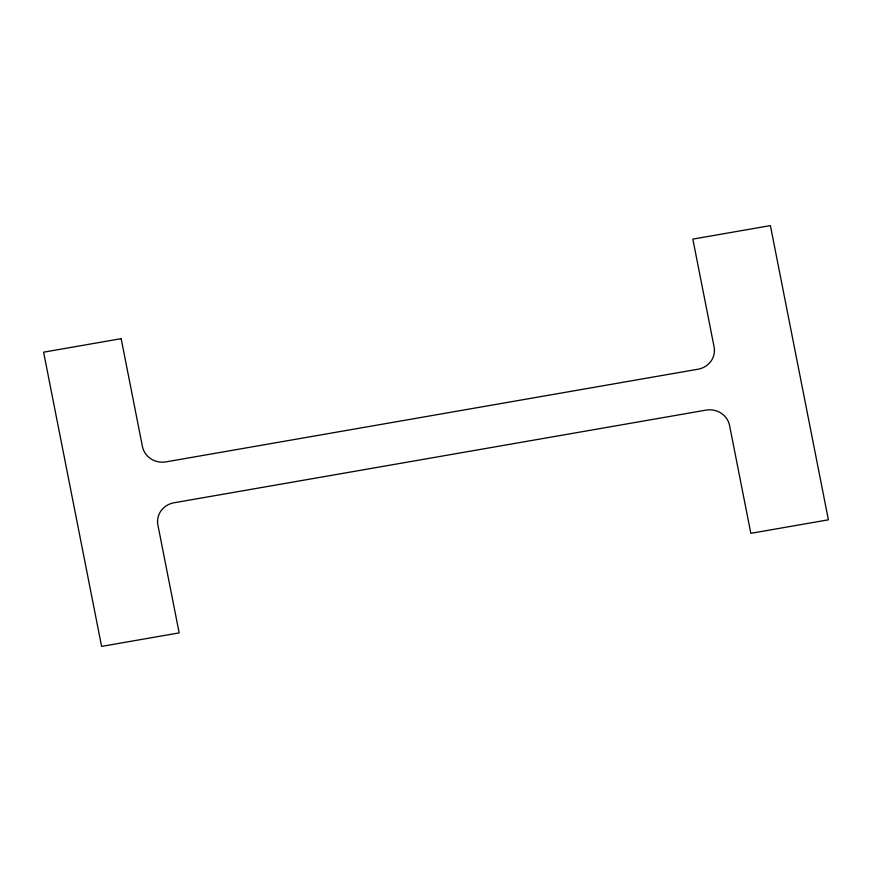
<?xml version="1.0" encoding="UTF-8"?>
<svg xmlns="http://www.w3.org/2000/svg" width="872" height="872" viewBox="0 0 872 872"><rect width="100%" height="100%" fill="white"/><g stroke="black" fill="none" stroke-linecap="round" stroke-linejoin="round"><path stroke-width="1.31" d="M121.164 338.674L43.6 352.179L101.599 646.392L179.163 632.887L157.897 525.02A20.165 19.108 1.6 0 1 174.019 502.773L706.048 410.123A20.165 19.108 1.6 0 1 729.57 425.46L750.836 533.326L828.4 519.821L770.401 225.608L692.837 239.113L714.103 346.98A20.165 19.108 1.6 0 1 697.982 369.227L165.953 461.877A20.165 19.108 1.6 0 1 142.43 446.54L121.164 338.674"/></g></svg>
